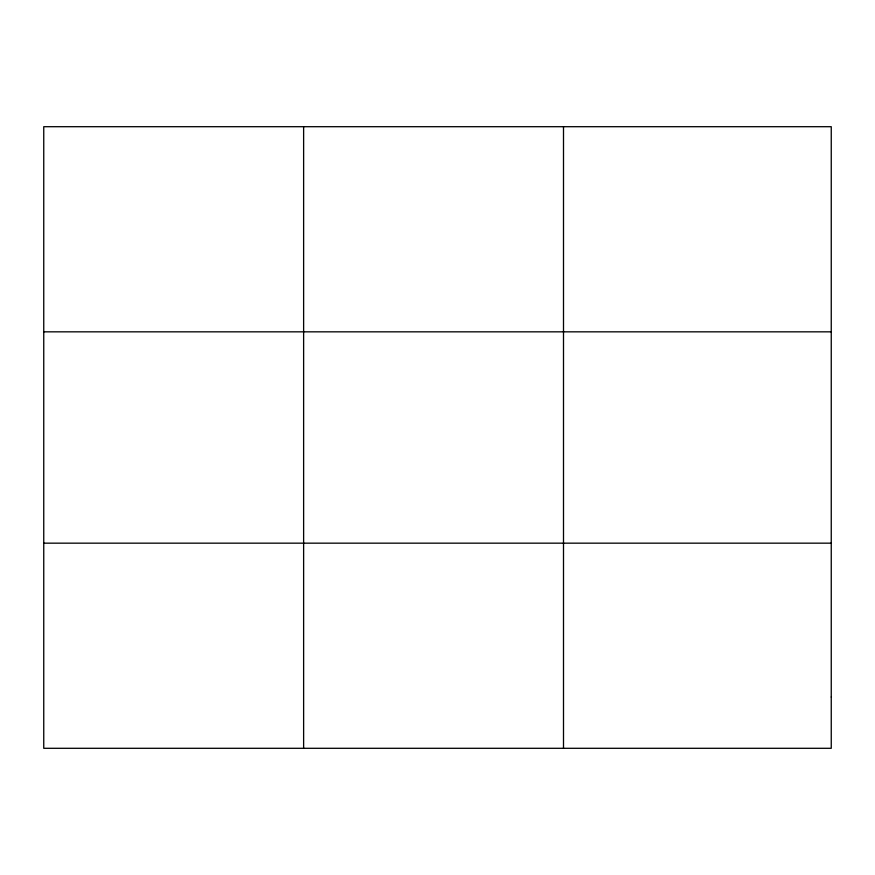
<?xml version="1.0" encoding="UTF-8"?>
<svg xmlns="http://www.w3.org/2000/svg" width="875" height="875" viewBox="0 0 875 875"><rect width="100%" height="100%" fill="white"/><g stroke="black" fill="none" stroke-linecap="round" stroke-linejoin="round"><path stroke-width="1.31" d="M303.625 748.3L303.625 126.7M563.5 748.3L563.5 126.7M43.75 331.833L831.25 331.833M43.75 543.167L831.25 543.167M831.25 697.014L831.25 748.3L43.75 748.3L43.75 126.7L831.25 126.7L831.25 697.014"/></g></svg>
